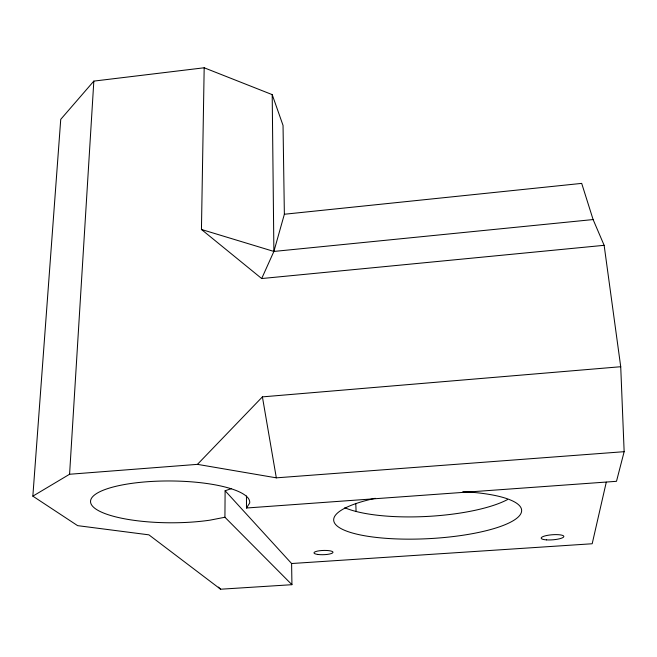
<?xml version="1.0" encoding="UTF-8"?>
<svg xmlns="http://www.w3.org/2000/svg" width="657" height="657" viewBox="0 0 657 657"><rect width="100%" height="100%" fill="white"/><g stroke="black" fill="none" stroke-linecap="round" stroke-linejoin="round"><path stroke-width="0.99" d="M204.179 67.778L201.444 229.474L261.691 278.543L273.887 251.442L284.366 214.248L283.036 125.413L272.203 94.624L204.179 67.778L93.836 81.107L60.74 119.352L32.85 496.15L77.608 525.641L148.909 534.847L220.596 589.222L291.938 584.689L224.924 517.248L225.113 490.746L231.56 488.603M32.85 496.15L69.576 474.255L93.836 81.107M606.28 482.181L592.187 543.758L291.601 563.525L225.113 490.746M284.366 214.248L581.691 183.385L593.107 219.561L604.136 245.316L620.725 366.729L624.15 451.688L616.496 481.31L246.482 508.009L246.474 495.961M246.482 508.009L249.685 502.999A79.579 20.917 0.3 0 0 158.255 481.146A79.579 20.917 0.3 0 0 95.076 508.485A79.579 20.917 0.3 0 0 210.059 520.147L224.924 517.248M69.576 474.255L197.461 464.359L262.406 396.877L620.725 366.729M201.444 229.474L273.887 251.442L593.107 219.561M261.691 278.543L604.136 245.316M197.461 464.359L276.326 477.844L624.15 451.688M218.411 587.095L220.596 589.222M262.406 396.877L276.326 477.844M355.782 503.369L356.094 511.557M291.601 563.525L291.938 584.689M272.203 94.624L273.887 251.442M507.533 499.558A93.343 25.065 -3.1 0 1 426.138 516.492A93.343 25.065 -3.1 0 1 344.785 507.73M462.824 491.658A94.123 23.471 -3 0 1 506.227 524.212A94.123 23.471 -3 0 1 361.555 535.184A94.123 23.471 -3 0 1 375.246 498.302M546.542 539.882A11.391 2.546 -4.3 0 0 563.854 536.555A11.391 2.546 -4.3 0 0 547.1 535.43A11.391 2.546 -4.3 0 0 546.542 539.882M317.906 554.459A9.502 2.127 -1.8 0 0 332.943 552.521A9.502 2.127 -1.8 0 0 319.63 550.738A9.502 2.127 -1.8 0 0 317.906 554.459"/></g></svg>
